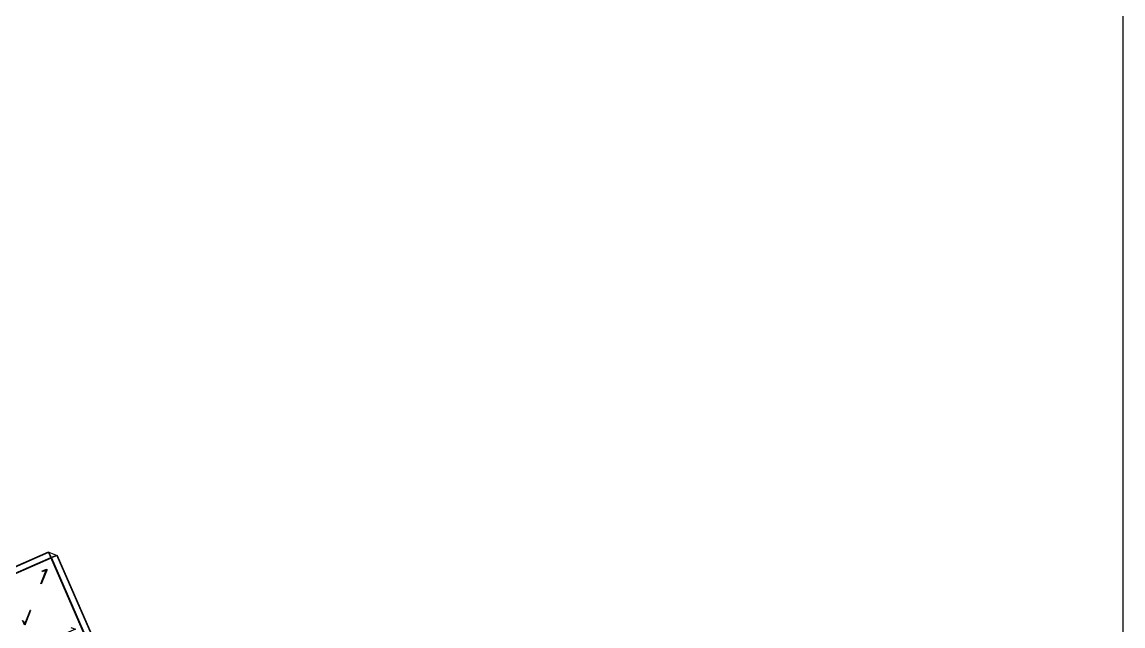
# Model space of a CAD drawing. Extents: x -15449 to 527173, y -170839 to 146543.
# Drawn here: x 15565.352 to 15566.408, y 7792.202 to 7792.782 of the extents above; entities that cross this region are included whole.
import ezdxf

# ---------------------------------------------------------------- set-up
doc = ezdxf.new("R2010")
doc.units = 0
doc.header["$LTSCALE"] = 8
doc.layers.get('0').update_dxf_attribs({"color": 1, "linetype": 'CONTINUOUS'})
for name, color, linetype, lineweight in [('G-IMPT', 7, 'CONTINUOUS', 30), ('Micron SGP Titleblock CAD template EDI$0$G-ANNO-TTLB', 7, 'CONTINUOUS', 30), ('X-F10A-LAY-S0-00-ASITE-001_EXTG_ROOF$0$A-_ROAD----_E', 9, 'CONTINUOUS', 20)]:
    doc.layers.add(name, color=color, linetype=linetype, lineweight=lineweight)
doc.layers.add('X-F10A-LAY-S0-00-ASITE-001_EXTG_ROOF$0$A-SITEWALL', color=2, linetype='CONTINUOUS')

# ---------------------------------------------------------------- blocks, each defined once
blk = doc.blocks.new('X-F10A-LAY-S0-00-ASITE-001_EXTG_ROOF$0$A$C45887A7A')
at = {"layer": 'X-F10A-LAY-S0-00-ASITE-001_EXTG_ROOF$0$A-SITEWALL'}
blk.add_line((-225, 225), (-207, 207), dxfattribs=at)
for points in [[(-43, 25), (-307, 25), (-325, 43), (-325, 207), (-307, 225), (-225, 225), (-225, 307), (-207, 325), (-43, 325), (-25, 307), (-25, 43)], [(-307, 207), (-207, 207), (-207, 307), (-43, 307), (-43, 43), (-307, 43)]]:
    blk.add_lwpolyline(points, close=True, dxfattribs=at)
for points in [[(-225, 307), (-207, 307), (-207, 325)], [(-43, 325), (-43, 307), (-25, 307)], [(-307, 225), (-307, 207), (-325, 207)], [(-307, 25), (-307, 43), (-325, 43)], [(-43, 25), (-43, 43), (-25, 43)]]:
    blk.add_lwpolyline(points, dxfattribs=at)
at = {"layer": 'X-F10A-LAY-S0-00-ASITE-001_EXTG_ROOF$0$A-SITEWALL', "color": 3}
for points in [[(-178.5, 267), (-188.5, 257), (-143.5, 257)], [(-71.5, 267), (-61.5, 257), (-106.5, 257)], [(-247, 178.5), (-257, 188.5), (-257, 143.5)], [(-174.4, 188.5), (-188.5, 188.5), (-156.7, 156.7)], [(-247, 71.5), (-257, 61.5), (-257, 106.5)], [(-68.1, 82.2), (-68.1, 68.1), (-99.9, 99.9)]]:
    blk.add_lwpolyline(points, dxfattribs=at)
blk = doc.blocks.new('A$Cf1db08be')
for p, q in [((94.3334, 71.3339), (94.3334, 7.3736)), ((94.3334, 71.3339), (94.3334, 7.3736)), ((94.3334, 69.2313), (94.3334, 0.0007))]:
    blk.add_line(p, q)
blk.add_lwpolyline([(0, 71.3339), (94.3334, 71.3339), (94.3334, 0.0007), (0, 0.0007)], close=True)
at = {"layer": 'G-IMPT'}
for p, q in [((94.3334, 71.3339), (94.3334, 7.3736)), ((93.221, 12.5836), (93.3023, 12.619)), ((93.2234, 12.5781), (93.3048, 12.6135)), ((93.3023, 12.619), (93.3103, 12.6159)), ((93.3048, 12.6135), (93.3023, 12.619)), ((93.3103, 12.6159), (93.3048, 12.6135)), ((93.3048, 12.6135), (93.3401, 12.5321)), ((93.3103, 12.6159), (93.3457, 12.5345)), ((93.3004, 12.6024), (93.2948, 12.5883)), ((93.296, 12.6005), (93.3004, 12.6024)), ((93.2794, 12.5491), (93.285, 12.5632)), ((93.2775, 12.5535), (93.2794, 12.5491))]:
    blk.add_line(p, q, dxfattribs=at)
at = {"layer": 'X-F10A-LAY-S0-00-ASITE-001_EXTG_ROOF$0$A-_ROAD----_E'}
for p, q in [((93.2202, 12.5839), (93.3015, 12.6193)), ((93.2226, 12.5784), (93.3039, 12.6138)), ((93.3015, 12.6193), (93.3095, 12.6162)), ((93.3039, 12.6138), (93.3015, 12.6193)), ((93.3095, 12.6162), (93.3039, 12.6138)), ((93.3039, 12.6138), (93.3393, 12.5324)), ((93.3095, 12.6162), (93.3449, 12.5348)), ((93.2996, 12.6027), (93.294, 12.5886)), ((93.2952, 12.6008), (93.2996, 12.6027)), ((93.2786, 12.5494), (93.2841, 12.5635)), ((93.2767, 12.5538), (93.2786, 12.5494))]:
    blk.add_line(p, q, dxfattribs=at)
at = {"layer": 'X-F10A-LAY-S0-00-ASITE-001_EXTG_ROOF$0$A-SITEWALL', "xscale": 0.0003360627802949188, "yscale": 0.0003360627802949188, "zscale": 0.0003360627802949188, "rotation": 113.5081824663341}
blk.add_blockref('X-F10A-LAY-S0-00-ASITE-001_EXTG_ROOF$0$A$C45887A7A', (93.3122, 12.6325, -0.0065), dxfattribs=at)
blk = doc.blocks.new('Micron SGP Titleblock CAD template EDI$0$MU_SGP_ANTitleblock_A1_Type01_v1_1 - A1-419101-sample')
blk.add_blockref('A$Cf1db08be', (731.5833, 312.0548))
blk = doc.blocks.new('Micron SGP Titleblock CAD template EDI')
at = {"layer": 'Micron SGP Titleblock CAD template EDI$0$G-ANNO-TTLB'}
blk.add_blockref('Micron SGP Titleblock CAD template EDI$0$MU_SGP_ANTitleblock_A1_Type01_v1_1 - A1-419101-sample', (-3.846, 118.8541), dxfattribs=at)

msp = doc.modelspace()

# ---------------------------------------------------------------- block references
msp.add_blockref('Micron SGP Titleblock CAD template EDI', (14744.3378, 7348.7447))

doc.saveas('drawing.dxf')
